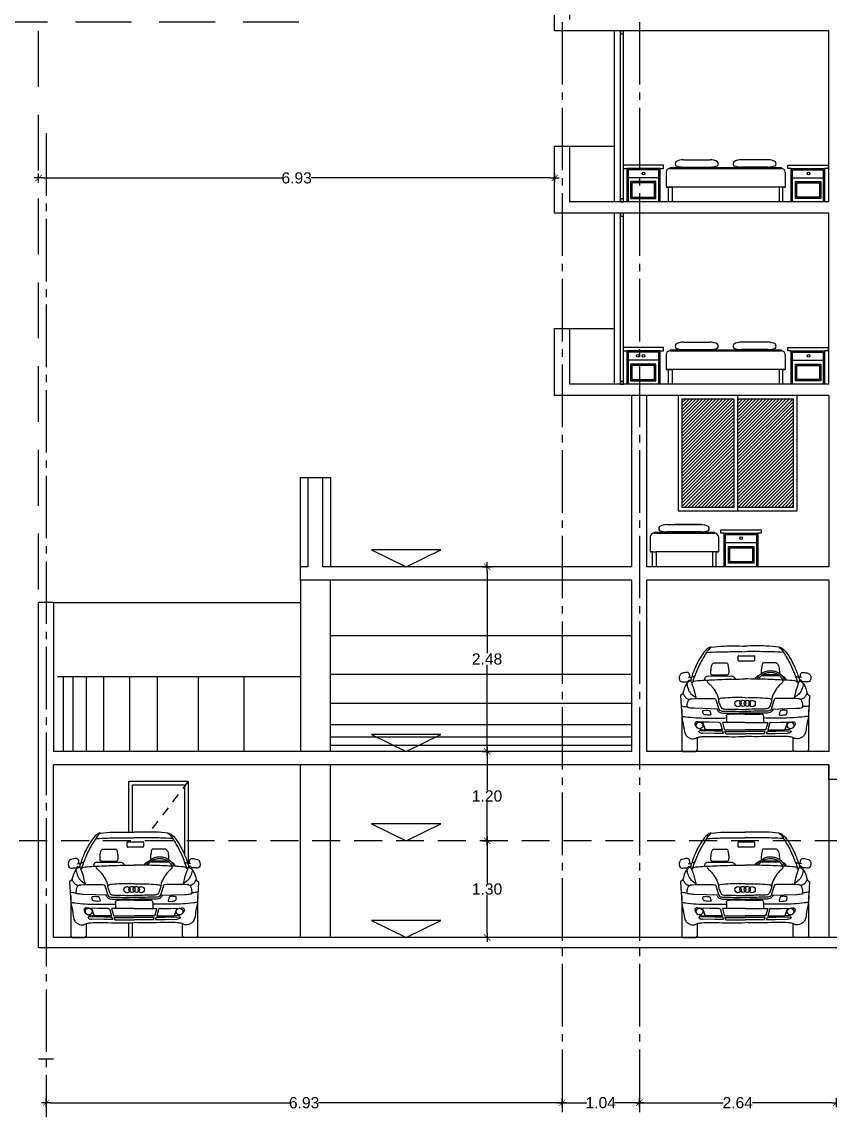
# Model space of a CAD drawing. Header units: millimetres. Extents: x 1217 to 2428, y 234 to 644.
# Drawn here: x 2223.88 to 2234.74, y 372.55 to 387.17 of the extents above; entities that cross this region are included whole.
import ezdxf

# ---------------------------------------------------------------- set-up
doc = ezdxf.new("R2010")
doc.units = ezdxf.units.MM
for name, pattern in [('ACAD_ISO04W100', [30, 24, -3, 0, -3]), ('HIDDEN', [0.375, 0.25, -0.125]), ('HIDDEN2', [0.1875, 0.125, -0.0625])]:
    doc.linetypes.add(name, pattern=pattern)
doc.layers.get('0').update_dxf_attribs({"lineweight": 5})
for name, color, linetype in [('0.1', 251, 'Continuous'), ('0.2', 2, 'Continuous'), ('0.3', 6, 'Continuous'), ('EJES', 8, 'Continuous'), ('MURO', 5, 'Continuous')]:
    doc.layers.add(name, color=color, linetype=linetype)
doc.styles.add('INTERARQ', font='arial.ttf')
doc.dimstyles.new('ESCALA_1-50', dxfattribs={"dimtxt": 0.15, "dimasz": 0.06, "dimexe": 0.18, "dimexo": 0.0625, "dimgap": 0, "dimtad": 0, "dimtih": 1, "dimtoh": 1, "dimzin": 0, "dimdsep": 46, "dimtxsty": 'INTERARQ', "dimblk": 'DIMTICK', "dimcen": 0, "dimse1": 1, "dimse2": 1, "dimclrd": 256, "dimclre": 1, "dimclrt": 2, "dimadec": 0, "dimazin": 0, "dimtfac": 4.5, "dimtofl": 0, "dimtmove": 2, "dimatfit": 3, "dimldrblk": 'DIMTICK', "dimfxl": 1, "dimtolj": 1, "dimtzin": 0, "dimarcsym": 0})

# ---------------------------------------------------------------- blocks, each defined once
blk = doc.blocks.new('A$C0762399E')
for p, q in [((0.467, 1.187), (0.621, 1.187)), ((0.79, 1.221), (0.79, 1.277)), ((0.798, 1.285), (1.003, 1.285)), ((1.003, 1.213), (0.798, 1.213)), ((1.011, 1.277), (1.011, 1.221)), ((1.302, 1.187), (1.148, 1.187)), ((0.45, 1.027), (0.648, 1.027)), ((1.319, 1.027), (1.121, 1.027)), ((0.393, 1.01), (0.698, 1.013)), ((1.356, 1.01), (1.099, 1.013)), ((0.044, 0.77), (0.018, 0.748)), ((0.018, 0.748), (0.033, 0.471)), ((1.724, 0.77), (1.751, 0.748)), ((1.751, 0.748), (1.735, 0.471)), ((0.495, 0.681), (0.532, 0.567)), ((1.273, 0.681), (1.237, 0.567)), ((0.033, 0.558), (0.033, 0.019)), ((0.532, 0.567), (0.199, 0.578)), ((0.635, 0.471), (0.635, 0.387)), ((0.884, 0.5), (0.672, 0.5)), ((0.884, 0.5), (1.096, 0.5)), ((1.134, 0.471), (1.134, 0.387)), ((1.237, 0.567), (1.57, 0.578)), ((1.735, 0.558), (1.735, 0.019)), ((0.402, 0.391), (0.277, 0.393)), ((0.313, 0.39), (0.348, 0.289)), ((0.532, 0.389), (0.402, 0.391)), ((0.556, 0.372), (0.578, 0.289)), ((0.884, 0.387), (0.58, 0.387)), ((0.58, 0.387), (0.605, 0.299)), ((0.884, 0.387), (1.189, 0.387)), ((1.189, 0.387), (1.164, 0.299)), ((1.212, 0.372), (1.191, 0.289)), ((1.237, 0.389), (1.367, 0.391)), ((1.367, 0.391), (1.491, 0.393)), ((1.456, 0.39), (1.421, 0.289)), ((0.24, 0.186), (0.24, 0.021)), ((0.473, 0.272), (0.284, 0.276)), ((0.479, 0.24), (0.311, 0.244)), ((0.578, 0.289), (0.348, 0.289)), ((0.585, 0.272), (0.473, 0.272)), ((0.596, 0.24), (0.479, 0.24)), ((0.596, 0.24), (0.585, 0.272)), ((0.615, 0.268), (0.884, 0.268)), ((0.626, 0.237), (0.615, 0.268)), ((0.624, 0.289), (0.884, 0.289)), ((0.626, 0.237), (0.884, 0.237)), ((1.145, 0.289), (0.884, 0.289)), ((1.153, 0.268), (0.884, 0.268)), ((1.142, 0.237), (0.884, 0.237)), ((1.142, 0.237), (1.153, 0.268)), ((1.173, 0.24), (1.184, 0.272)), ((1.173, 0.24), (1.29, 0.24)), ((1.184, 0.272), (1.296, 0.272)), ((1.191, 0.289), (1.421, 0.289)), ((1.29, 0.24), (1.457, 0.244)), ((1.296, 0.272), (1.485, 0.276)), ((1.528, 0.186), (1.528, 0.021)), ((0.033, 0.019), (0.046, 0)), ((0.046, 0), (0.223, 0)), ((0.24, 0.021), (0.223, 0)), ((1.528, 0.021), (1.546, 0)), ((1.723, 0), (1.546, 0)), ((1.735, 0.019), (1.723, 0))]:
    blk.add_line(p, q)
for centre, major_axis, start_param, end_param in [((0.798, 1.277), (0, 0.00801), 0, 1.570796), ((0.798, 1.221), (0, 0.00801), 1.570796, 3.141593), ((1.003, 1.277), (0, 0.00801), -1.570796, 0), ((1.003, 1.221), (0, 0.00801), 3.141593, 4.712389), ((0.789, 0.642), (0, 0.0423), 4.712389, 10.995574), ((0.855, 0.645), (0, 0.0413), 4.712389, 10.995574), ((0.914, 0.645), (0, 0.0413), 4.712389, 10.995574), ((0.98, 0.642), (0, 0.0423), 4.712389, 10.995574), ((0.274, 0.348), (0, 0.0461), -1.570796, 4.712389), ((1.495, 0.348), (0, 0.0461), -1.570796, 4.712389)]:
    blk.add_ellipse(centre, major_axis=major_axis, ratio=0.985583, start_param=start_param, end_param=end_param)
for points, knots in [([(0.431, 1.401), (0.411, 1.401), (0.362, 1.371), (0.291, 1.278), (0.218, 1.145), (0.178, 1.034), (0.161, 0.984)], [0, 0, 0, 0, 0.0601891, 0.1576359, 0.3505039, 0.5068541, 0.5068541, 0.5068541, 0.5068541]), ([(0.431, 1.401), (0.404, 1.385), (0.35, 1.302), (0.253, 1.145), (0.202, 0.996), (0.17, 0.91)], [0, 0, 0, 0, 0.0954655, 0.2803949, 0.5547771, 0.5547771, 0.5547771, 0.5547771]), ([(0.368, 1.329), (0.421, 1.333), (0.545, 1.336), (0.717, 1.341), (0.836, 1.339), (0.884, 1.339)], [0, 0, 0, 0, 0.1602553, 0.3709574, 0.5166785, 0.5166785, 0.5166785, 0.5166785]), ([(0.431, 1.401), (0.488, 1.408), (0.639, 1.419), (0.79, 1.415), (0.884, 1.415)], [0, 0, 0, 0, 0.1718014, 0.4537492, 0.4537492, 0.4537492, 0.4537492]), ([(1.338, 1.401), (1.281, 1.408), (1.13, 1.419), (0.978, 1.415), (0.884, 1.415)], [0, 0, 0, 0, 0.1718014, 0.4537492, 0.4537492, 0.4537492, 0.4537492]), ([(1.401, 1.329), (1.348, 1.333), (1.224, 1.336), (1.052, 1.341), (0.933, 1.339), (0.884, 1.339)], [0, 0, 0, 0, 0.1602553, 0.3709574, 0.5166785, 0.5166785, 0.5166785, 0.5166785]), ([(1.338, 1.401), (1.358, 1.401), (1.407, 1.371), (1.478, 1.278), (1.55, 1.145), (1.591, 1.034), (1.608, 0.984)], [0, 0, 0, 0, 0.0601891, 0.1576359, 0.3505039, 0.5068541, 0.5068541, 0.5068541, 0.5068541]), ([(1.338, 1.401), (1.365, 1.385), (1.418, 1.302), (1.516, 1.145), (1.566, 0.996), (1.599, 0.91)], [0, 0, 0, 0, 0.0954655, 0.2803949, 0.5547771, 0.5547771, 0.5547771, 0.5547771]), ([(0.434, 1.154), (0.436, 1.158), (0.441, 1.169), (0.452, 1.18), (0.462, 1.187), (0.467, 1.187)], [0, 0, 0, 0, 0.01512727, 0.03338977, 0.04812819, 0.04812819, 0.04812819, 0.04812819]), ([(0.621, 1.187), (0.627, 1.187), (0.637, 1.189), (0.653, 1.179), (0.654, 1.152), (0.665, 1.114), (0.667, 1.072), (0.664, 1.039), (0.653, 1.027), (0.648, 1.027)], [0, 0, 0, 0, 0.017833, 0.0294408, 0.0497292, 0.0905574, 0.1493816, 0.1731214, 0.1884376, 0.1884376, 0.1884376, 0.1884376]), ([(1.148, 1.187), (1.142, 1.187), (1.132, 1.189), (1.116, 1.179), (1.115, 1.152), (1.104, 1.114), (1.102, 1.075), (1.103, 1.05), (1.105, 1.045)], [0, 0, 0, 0, 0.45179, 0.745869, 1.259863, 2.294225, 3.784505, 4.146199, 4.146199, 4.146199, 4.146199]), ([(1.335, 1.154), (1.332, 1.158), (1.328, 1.169), (1.317, 1.18), (1.307, 1.187), (1.302, 1.187)], [0, 0, 0, 0, 0.01512727, 0.03338977, 0.04812819, 0.04812819, 0.04812819, 0.04812819]), ([(0.143, 0.995), (0.143, 1.002), (0.141, 1.017), (0.14, 1.041), (0.114, 1.067), (0.074, 1.054), (0.032, 1.054), (0.002, 1.02), (-0.003, 0.981), (0.006, 0.942), (0.047, 0.927), (0.078, 0.939), (0.116, 0.931), (0.122, 0.955), (0.142, 0.958), (0.15, 0.949), (0.156, 0.948)], [0, 0, 0, 0, 0.0196918, 0.0469339, 0.0687702, 0.1165404, 0.1581289, 0.1948659, 0.237537, 0.2735027, 0.3011615, 0.3532, 0.3786345, 0.3957657, 0.4128505, 0.428549, 0.428549, 0.428549, 0.428549]), ([(0.434, 1.154), (0.43, 1.142), (0.423, 1.115), (0.424, 1.078), (0.419, 1.048), (0.427, 1.032), (0.438, 1.026), (0.446, 1.027), (0.45, 1.027)], [0, 0, 0, 0, 0.036683, 0.0803571, 0.1106049, 0.1229673, 0.1321338, 0.145492, 0.145492, 0.145492, 0.145492]), ([(1.046, 0.976), (1.054, 0.989), (1.072, 1.019), (1.116, 1.057), (1.175, 1.082), (1.238, 1.086), (1.306, 1.075), (1.362, 1.038), (1.4, 0.995), (1.415, 0.967), (1.42, 0.957)], [0, 0, 0, 0, 1.111135, 2.660995, 4.257463, 5.907866, 7.430432, 9.359443, 10.85602, 11.72811, 11.72811, 11.72811, 11.72811]), ([(1.068, 0.97), (1.073, 0.979), (1.086, 1.002), (1.117, 1.031), (1.165, 1.054), (1.221, 1.065), (1.274, 1.059), (1.315, 1.041), (1.35, 1.02), (1.373, 0.988), (1.388, 0.967), (1.394, 0.958)], [0.643017, 0.643017, 0.643017, 0.643017, 1.402629, 2.583728, 3.813932, 5.389278, 6.848739, 7.774605, 8.80308, 9.884391, 10.707911, 10.707911, 10.707911, 10.707911]), ([(1.335, 1.029), (1.334, 1.028), (1.329, 1.026), (1.323, 1.027), (1.319, 1.027)], [3.2602864, 3.2602864, 3.2602864, 3.2602864, 3.347542, 3.6859629, 3.6859629, 3.6859629, 3.6859629]), ([(1.335, 1.154), (1.338, 1.142), (1.346, 1.115), (1.344, 1.079), (1.349, 1.055), (1.347, 1.046)], [0, 0, 0, 0, 0.929344, 2.035806, 2.7062, 2.7062, 2.7062, 2.7062]), ([(1.626, 0.995), (1.626, 1.002), (1.628, 1.017), (1.629, 1.041), (1.654, 1.067), (1.694, 1.054), (1.737, 1.054), (1.767, 1.02), (1.772, 0.981), (1.762, 0.942), (1.722, 0.927), (1.691, 0.939), (1.653, 0.931), (1.647, 0.955), (1.626, 0.958), (1.618, 0.949), (1.613, 0.948)], [0, 0, 0, 0, 0.0196918, 0.0469339, 0.0687702, 0.1165404, 0.1581289, 0.1948659, 0.237537, 0.2735027, 0.3011615, 0.3532, 0.3786345, 0.3957657, 0.4128505, 0.428549, 0.428549, 0.428549, 0.428549]), ([(0.155, 0.948), (0.135, 0.939), (0.072, 0.897), (0.063, 0.817), (0.044, 0.77)], [0, 0, 0, 0, 0.0647936, 0.2151508, 0.2151508, 0.2151508, 0.2151508]), ([(0.102, 0.91), (0.105, 0.887), (0.117, 0.839), (0.154, 0.766), (0.203, 0.739), (0.226, 0.723)], [0, 0, 0, 0, 0.0694197, 0.1474029, 0.2316362, 0.2316362, 0.2316362, 0.2316362]), ([(0.123, 0.989), (0.128, 0.995), (0.144, 0.996), (0.157, 0.993), (0.163, 0.988)], [0, 0, 0, 0, 0.02044679, 0.04135512, 0.04135512, 0.04135512, 0.04135512]), ([(0.206, 1.008), (0.19, 1.008), (0.157, 0.995), (0.151, 0.946), (0.165, 0.922), (0.17, 0.91)], [0, 0, 0, 0, 0.047564, 0.0877206, 0.1283319, 0.1283319, 0.1283319, 0.1283319]), ([(0.17, 0.91), (0.184, 0.873), (0.205, 0.811), (0.217, 0.747), (0.226, 0.723)], [0, 0, 0, 0, 0.1158529, 0.1927663, 0.1927663, 0.1927663, 0.1927663]), ([(0.196, 0.941), (0.234, 0.951), (0.363, 0.957), (0.592, 0.968), (0.782, 0.972), (0.884, 0.972)], [0, 0, 0, 0, 0.118801, 0.3830667, 0.6892102, 0.6892102, 0.6892102, 0.6892102]), ([(0.393, 1.01), (0.386, 1.01), (0.372, 1.008), (0.354, 0.999), (0.345, 0.986), (0.339, 0.972), (0.337, 0.962), (0.336, 0.956)], [0, 0, 0, 0, 0.548928, 1.06378, 1.433579, 1.776931, 2.192959, 2.192959, 2.192959, 2.192959]), ([(0.386, 0.958), (0.379, 0.96), (0.372, 0.936), (0.391, 0.915), (0.429, 0.886), (0.464, 0.838), (0.497, 0.784), (0.526, 0.73), (0.526, 0.67), (0.546, 0.624), (0.559, 0.592), (0.574, 0.575), (0.608, 0.568), (0.673, 0.569), (0.771, 0.565), (0.846, 0.564), (0.884, 0.564)], [0, 0, 0, 0, 0.0207783, 0.0434063, 0.086193, 0.1600623, 0.2180782, 0.2752155, 0.3377244, 0.3914301, 0.422808, 0.438689, 0.4577892, 0.5238556, 0.6362427, 0.7500368, 0.7500368, 0.7500368, 0.7500368]), ([(0.698, 1.013), (0.702, 1.013), (0.712, 1.012), (0.727, 1.005), (0.741, 0.99), (0.749, 0.979), (0.755, 0.971)], [0, 0, 0, 0, 0.34141, 0.765221, 1.164188, 1.85785, 1.85785, 1.85785, 1.85785]), ([(1.572, 0.941), (1.534, 0.951), (1.405, 0.957), (1.177, 0.968), (0.986, 0.972), (0.884, 0.972)], [0, 0, 0, 0, 0.118801, 0.3830667, 0.6892102, 0.6892102, 0.6892102, 0.6892102]), ([(1.383, 0.958), (1.39, 0.96), (1.397, 0.936), (1.377, 0.915), (1.34, 0.886), (1.305, 0.838), (1.272, 0.784), (1.243, 0.73), (1.243, 0.67), (1.223, 0.624), (1.21, 0.592), (1.195, 0.575), (1.161, 0.568), (1.095, 0.569), (0.998, 0.565), (0.922, 0.564), (0.884, 0.564)], [0, 0, 0, 0, 0.0207783, 0.0434063, 0.086193, 0.1600623, 0.2180782, 0.2752155, 0.3377244, 0.3914301, 0.422808, 0.438689, 0.4577892, 0.5238556, 0.6362427, 0.7500368, 0.7500368, 0.7500368, 0.7500368]), ([(1.071, 1.013), (1.066, 1.013), (1.056, 1.012), (1.042, 1.005), (1.028, 0.99), (1.019, 0.979), (1.014, 0.971)], [0, 0, 0, 0, 0.34141, 0.765221, 1.164188, 1.85785, 1.85785, 1.85785, 1.85785]), ([(1.386, 1.009), (1.39, 1.009), (1.4, 1.006), (1.414, 0.999), (1.424, 0.986), (1.43, 0.972), (1.432, 0.962), (1.433, 0.956)], [0.275756, 0.275756, 0.275756, 0.275756, 0.548928, 1.06378, 1.433579, 1.776931, 2.192959, 2.192959, 2.192959, 2.192959]), ([(1.599, 0.91), (1.584, 0.873), (1.564, 0.811), (1.551, 0.747), (1.543, 0.723)], [0, 0, 0, 0, 0.1158529, 0.1927663, 0.1927663, 0.1927663, 0.1927663]), ([(1.667, 0.91), (1.663, 0.887), (1.652, 0.839), (1.615, 0.766), (1.566, 0.739), (1.543, 0.723)], [0, 0, 0, 0, 0.0694197, 0.1474029, 0.2316362, 0.2316362, 0.2316362, 0.2316362]), ([(1.563, 1.008), (1.578, 1.008), (1.612, 0.995), (1.618, 0.946), (1.604, 0.922), (1.599, 0.91)], [0, 0, 0, 0, 0.047564, 0.0877206, 0.1283319, 0.1283319, 0.1283319, 0.1283319]), ([(1.645, 0.989), (1.641, 0.995), (1.625, 0.996), (1.611, 0.993), (1.606, 0.988)], [0, 0, 0, 0, 0.02044679, 0.04135512, 0.04135512, 0.04135512, 0.04135512]), ([(1.614, 0.948), (1.633, 0.939), (1.697, 0.897), (1.706, 0.817), (1.724, 0.77)], [0, 0, 0, 0, 0.0647936, 0.2151508, 0.2151508, 0.2151508, 0.2151508]), ([(0.05, 0.784), (0.055, 0.772), (0.066, 0.747), (0.092, 0.712), (0.121, 0.701), (0.136, 0.698)], [0, 0, 0, 0, 0.0378212, 0.0816698, 0.12574, 0.12574, 0.12574, 0.12574]), ([(1.719, 0.784), (1.713, 0.772), (1.702, 0.747), (1.676, 0.712), (1.647, 0.701), (1.633, 0.698)], [0, 0, 0, 0, 0.0378212, 0.0816698, 0.12574, 0.12574, 0.12574, 0.12574]), ([(0.026, 0.61), (0.036, 0.607), (0.064, 0.603), (0.091, 0.6), (0.108, 0.601)], [0, 0, 0, 0, 0.03352122, 0.08275528, 0.08275528, 0.08275528, 0.08275528]), ([(0.115, 0.588), (0.11, 0.589), (0.103, 0.623), (0.112, 0.655), (0.131, 0.704), (0.257, 0.715), (0.365, 0.711), (0.47, 0.712), (0.493, 0.702), (0.493, 0.688), (0.495, 0.681)], [0, 0, 0, 0, 0.014448, 0.0781418, 0.1164324, 0.1541273, 0.4266135, 0.4576375, 0.4720932, 0.4942785, 0.4942785, 0.4942785, 0.4942785]), ([(0.199, 0.578), (0.176, 0.579), (0.148, 0.58), (0.12, 0.588), (0.115, 0.588)], [0, 0, 0, 0, 0.06777526, 0.08486003, 0.08486003, 0.08486003, 0.08486003]), ([(0.884, 0.721), (0.828, 0.721), (0.73, 0.726), (0.617, 0.713), (0.554, 0.713), (0.526, 0.697), (0.526, 0.685)], [0, 0, 0, 0, 0.1685572, 0.2965898, 0.3335188, 0.3679152, 0.3679152, 0.3679152, 0.3679152]), ([(0.884, 0.721), (0.941, 0.721), (1.039, 0.726), (1.152, 0.713), (1.215, 0.713), (1.243, 0.697), (1.242, 0.685)], [0, 0, 0, 0, 0.1685572, 0.2965898, 0.3335188, 0.3679152, 0.3679152, 0.3679152, 0.3679152]), ([(1.654, 0.588), (1.659, 0.589), (1.666, 0.623), (1.657, 0.655), (1.637, 0.704), (1.511, 0.715), (1.404, 0.711), (1.299, 0.712), (1.276, 0.702), (1.276, 0.688), (1.273, 0.681)], [0, 0, 0, 0, 0.014448, 0.0781418, 0.1164324, 0.1541273, 0.4266135, 0.4576375, 0.4720932, 0.4942785, 0.4942785, 0.4942785, 0.4942785]), ([(1.57, 0.578), (1.592, 0.579), (1.621, 0.58), (1.648, 0.588), (1.654, 0.588)], [0, 0, 0, 0, 0.06777526, 0.08486003, 0.08486003, 0.08486003, 0.08486003]), ([(1.743, 0.61), (1.732, 0.607), (1.705, 0.603), (1.677, 0.6), (1.661, 0.601)], [0, 0, 0, 0, 0.03352122, 0.08275528, 0.08275528, 0.08275528, 0.08275528]), ([(0.033, 0.471), (0.035, 0.45), (0.049, 0.399), (0.064, 0.316), (0.069, 0.232), (0.111, 0.194), (0.15, 0.172), (0.19, 0.163), (0.229, 0.181), (0.261, 0.195), (0.366, 0.202), (0.574, 0.198), (0.767, 0.196), (0.884, 0.199)], [0, 0, 0, 0, 0.063049, 0.154497, 0.253624, 0.296431, 0.314931, 0.3893, 0.405203, 0.443052, 0.492142, 0.718098, 1.069536, 1.069536, 1.069536, 1.069536]), ([(0.033, 0.471), (0.051, 0.47), (0.116, 0.461), (0.269, 0.446), (0.453, 0.445), (0.589, 0.446), (0.639, 0.449)], [0, 0, 0, 0, 0.0536615, 0.1975957, 0.4588745, 0.6063632, 0.6063632, 0.6063632, 0.6063632]), ([(0.318, 0.533), (0.316, 0.536), (0.32, 0.549), (0.352, 0.553), (0.38, 0.554), (0.409, 0.547), (0.419, 0.528), (0.422, 0.511), (0.43, 0.491), (0.391, 0.478), (0.365, 0.491), (0.32, 0.495), (0.32, 0.52), (0.317, 0.533)], [0, 0, 0, 0, 0.0129354, 0.0293715, 0.0897771, 0.1017748, 0.111895, 0.1505002, 0.1562851, 0.1695305, 0.2427746, 0.2557219, 0.2948095, 0.2948095, 0.2948095, 0.2948095]), ([(0.505, 0.566), (0.512, 0.552), (0.53, 0.531), (0.567, 0.513), (0.686, 0.517), (0.792, 0.512), (0.884, 0.512)], [0, 0, 0, 0, 0.0467422, 0.0762625, 0.1198892, 0.3979985, 0.3979985, 0.3979985, 0.3979985]), ([(0.532, 0.567), (0.535, 0.558), (0.557, 0.541), (0.626, 0.542), (0.736, 0.538), (0.832, 0.536), (0.884, 0.536)], [0, 0, 0, 0, 0.0286932, 0.0725899, 0.2046333, 0.3605748, 0.3605748, 0.3605748, 0.3605748]), ([(0.635, 0.471), (0.635, 0.475), (0.635, 0.487), (0.651, 0.5), (0.665, 0.5), (0.672, 0.5)], [0, 0, 0, 0, 0.01314212, 0.03156243, 0.05389012, 0.05389012, 0.05389012, 0.05389012]), ([(1.237, 0.567), (1.234, 0.558), (1.212, 0.541), (1.142, 0.542), (1.033, 0.538), (0.936, 0.536), (0.884, 0.536)], [0, 0, 0, 0, 0.0286932, 0.0725899, 0.2046333, 0.3605748, 0.3605748, 0.3605748, 0.3605748]), ([(1.264, 0.566), (1.256, 0.552), (1.239, 0.531), (1.202, 0.513), (1.083, 0.517), (0.977, 0.512), (0.884, 0.512)], [0, 0, 0, 0, 0.0467422, 0.0762625, 0.1198892, 0.3979985, 0.3979985, 0.3979985, 0.3979985]), ([(1.735, 0.471), (1.734, 0.45), (1.72, 0.399), (1.705, 0.316), (1.699, 0.232), (1.658, 0.194), (1.619, 0.172), (1.578, 0.163), (1.539, 0.181), (1.507, 0.195), (1.402, 0.202), (1.194, 0.198), (1.001, 0.196), (0.884, 0.199)], [0, 0, 0, 0, 0.063049, 0.154497, 0.253624, 0.296431, 0.314931, 0.3893, 0.405203, 0.443052, 0.492142, 0.718098, 1.069536, 1.069536, 1.069536, 1.069536]), ([(1.134, 0.471), (1.134, 0.475), (1.133, 0.487), (1.118, 0.5), (1.104, 0.5), (1.096, 0.5)], [0, 0, 0, 0, 0.01314212, 0.03156243, 0.05389012, 0.05389012, 0.05389012, 0.05389012]), ([(1.735, 0.471), (1.718, 0.47), (1.652, 0.461), (1.5, 0.446), (1.316, 0.445), (1.179, 0.446), (1.13, 0.449)], [0, 0, 0, 0, 0.0536615, 0.1975957, 0.4588745, 0.6063632, 0.6063632, 0.6063632, 0.6063632]), ([(1.45, 0.533), (1.452, 0.536), (1.448, 0.549), (1.416, 0.553), (1.389, 0.554), (1.36, 0.547), (1.35, 0.528), (1.347, 0.511), (1.339, 0.491), (1.378, 0.478), (1.403, 0.491), (1.448, 0.495), (1.449, 0.52), (1.452, 0.533)], [0, 0, 0, 0, 0.0129354, 0.0293715, 0.0897771, 0.1017748, 0.111895, 0.1505002, 0.1562851, 0.1695305, 0.2427746, 0.2557219, 0.2948095, 0.2948095, 0.2948095, 0.2948095]), ([(0.274, 0.394), (0.266, 0.394), (0.252, 0.393), (0.234, 0.401), (0.22, 0.391), (0.207, 0.378), (0.213, 0.354), (0.224, 0.335), (0.234, 0.324), (0.239, 0.319)], [0, 0, 0, 0, 0.0233017, 0.0411942, 0.0538862, 0.0707293, 0.0936668, 0.1182238, 0.137989, 0.137989, 0.137989, 0.137989]), ([(0.274, 0.301), (0.278, 0.298), (0.302, 0.287), (0.329, 0.289), (0.348, 0.289)], [0, 0, 0, 0, 0.01814875, 0.07653035, 0.07653035, 0.07653035, 0.07653035]), ([(0.532, 0.389), (0.538, 0.389), (0.551, 0.388), (0.555, 0.377), (0.556, 0.372)], [0, 0, 0, 0, 0.01790018, 0.03266252, 0.03266252, 0.03266252, 0.03266252]), ([(0.605, 0.299), (0.606, 0.295), (0.611, 0.288), (0.619, 0.289), (0.624, 0.289)], [0, 0, 0, 0, 0.00967169, 0.02282663, 0.02282663, 0.02282663, 0.02282663]), ([(1.164, 0.299), (1.163, 0.295), (1.158, 0.288), (1.149, 0.289), (1.145, 0.289)], [0, 0, 0, 0, 0.00967169, 0.02282663, 0.02282663, 0.02282663, 0.02282663]), ([(1.237, 0.389), (1.231, 0.389), (1.218, 0.388), (1.214, 0.377), (1.212, 0.372)], [0, 0, 0, 0, 0.01790018, 0.03266252, 0.03266252, 0.03266252, 0.03266252]), ([(1.495, 0.301), (1.49, 0.298), (1.466, 0.287), (1.44, 0.289), (1.421, 0.289)], [0, 0, 0, 0, 0.01814875, 0.07653035, 0.07653035, 0.07653035, 0.07653035]), ([(1.495, 0.394), (1.503, 0.394), (1.516, 0.393), (1.535, 0.401), (1.549, 0.391), (1.562, 0.378), (1.556, 0.354), (1.545, 0.335), (1.535, 0.324), (1.53, 0.319)], [0, 0, 0, 0, 0.0233017, 0.0411942, 0.0538862, 0.0707293, 0.0936668, 0.1182238, 0.137989, 0.137989, 0.137989, 0.137989]), ([(0.284, 0.276), (0.279, 0.276), (0.271, 0.279), (0.264, 0.268), (0.267, 0.261), (0.273, 0.254), (0.289, 0.249), (0.302, 0.244), (0.311, 0.244)], [0, 0, 0, 0, 0.01349606, 0.02266249, 0.0285403, 0.03514669, 0.04950226, 0.07679962, 0.07679962, 0.07679962, 0.07679962]), ([(1.485, 0.276), (1.489, 0.276), (1.498, 0.279), (1.504, 0.268), (1.501, 0.261), (1.496, 0.254), (1.48, 0.249), (1.467, 0.244), (1.457, 0.244)], [0, 0, 0, 0, 0.01349606, 0.02266249, 0.0285403, 0.03514669, 0.04950226, 0.07679962, 0.07679962, 0.07679962, 0.07679962])]:
    blk.add_open_spline(points, degree=3, knots=knots)
for points in [[(1.117, 1.028), (1.119, 1.028), (1.12, 1.027), (1.121, 1.027)], [(0.196, 0.941), (0.184, 0.935), (0.175, 0.922), (0.17, 0.91)], [(1.572, 0.941), (1.585, 0.935), (1.594, 0.922), (1.599, 0.91)]]:
    blk.add_open_spline(points, degree=3)
blk = doc.blocks.new('DIMTICK')
at = {"color": 1}
for p, q in [((-1, 0), (1, 0)), ((0, 1), (0, -1))]:
    blk.add_line(p, q, dxfattribs=at)
at = {"color": 3, "const_width": 0.141}
blk.add_lwpolyline([(0.71, 0.71), (-0.71, -0.71)], dxfattribs=at)
blk = doc.blocks.new('*D1710')
at = {"layer": '0.1', "lineweight": -2, "ltscale": 3, "transparency": 16777216}
for p, q in [((2223.413, 387.111), (2223.413, 381.748)), ((2223.413, 376.231), (2223.413, 381.594))]:
    blk.add_line(p, q, dxfattribs=at)
at = {"layer": 'DEFPOINTS', "color": 0, "ltscale": 3, "transparency": 16777216}
for p in [(2224.257, 387.171, 0), (2223.413, 376.171), (2224.264, 376.171, 0)]:
    blk.add_point(p, dxfattribs=at)
at = {"layer": '0.1', "lineweight": -2, "ltscale": 3, "transparency": 16777216, "xscale": 0.06, "yscale": 0.06, "zscale": 0.06}
for p, rotation in [((2223.413, 387.171), 90), ((2223.413, 376.171), 270)]:
    blk.add_blockref('DIMTICK', p, dxfattribs=dict(at, rotation=rotation))
at = {"layer": '0.1', "color": 2, "ltscale": 3, "transparency": 16777216, "insert": (2223.413, 381.671), "char_height": 0.15, "attachment_point": 5, "style": 'INTERARQ'}
blk.add_mtext('\\A1;11.00', dxfattribs=at)
blk = doc.blocks.new('*D1714')
at = {"layer": '0.1', "lineweight": -2, "ltscale": 3, "transparency": 16777216}
for p, q in [((2224.164, 372.253), (2242.953, 372.253)), ((2262.248, 372.253), (2243.459, 372.253))]:
    blk.add_line(p, q, dxfattribs=at)
at = {"layer": 'DEFPOINTS', "color": 0, "ltscale": 3, "transparency": 16777216}
for p in [(2224.104, 374.731, 0), (2262.308, 373.051, 0), (2224.104, 372.253)]:
    blk.add_point(p, dxfattribs=at)
at = {"layer": '0.1', "lineweight": -2, "ltscale": 3, "transparency": 16777216, "xscale": 0.06, "yscale": 0.06, "zscale": 0.06, "rotation": 180}
blk.add_blockref('DIMTICK', (2224.104, 372.253), dxfattribs=at)
at = {"layer": '0.1', "lineweight": -2, "ltscale": 3, "transparency": 16777216, "xscale": 0.06, "yscale": 0.06, "zscale": 0.06}
blk.add_blockref('DIMTICK', (2262.308, 372.253), dxfattribs=at)
at = {"layer": '0.1', "color": 2, "ltscale": 3, "transparency": 16777216, "insert": (2243.206, 372.253), "char_height": 0.15, "attachment_point": 5, "style": 'INTERARQ'}
blk.add_mtext('\\A1;38.20', dxfattribs=at)
blk = doc.blocks.new('*D1594')
at = {"layer": '0.1', "lineweight": -2, "ltscale": 3, "transparency": 16777216}
for p, q in [((2224.264, 372.651), (2227.475, 372.651)), ((2231.076, 372.651), (2227.865, 372.651))]:
    blk.add_line(p, q, dxfattribs=at)
at = {"layer": 'DEFPOINTS', "color": 0, "ltscale": 3, "transparency": 16777216}
for p in [(2224.204, 372.651, 0), (2231.136, 372.651, 0), (2231.136, 372.651)]:
    blk.add_point(p, dxfattribs=at)
at = {"layer": '0.1', "lineweight": -2, "ltscale": 3, "transparency": 16777216, "xscale": 0.06, "yscale": 0.06, "zscale": 0.06, "rotation": 180}
blk.add_blockref('DIMTICK', (2224.204, 372.651), dxfattribs=at)
at = {"layer": '0.1', "lineweight": -2, "ltscale": 3, "transparency": 16777216, "xscale": 0.06, "yscale": 0.06, "zscale": 0.06}
blk.add_blockref('DIMTICK', (2231.136, 372.651), dxfattribs=at)
at = {"layer": '0.1', "color": 2, "ltscale": 3, "transparency": 16777216, "insert": (2227.67, 372.651), "char_height": 0.15, "attachment_point": 5, "style": 'INTERARQ'}
blk.add_mtext('\\A1;6.93', dxfattribs=at)
blk = doc.blocks.new('*D1595')
at = {"layer": '0.1', "lineweight": -2, "ltscale": 3, "transparency": 16777216}
for p, q in [((2231.196, 372.651), (2231.468, 372.651)), ((2232.114, 372.651), (2231.842, 372.651))]:
    blk.add_line(p, q, dxfattribs=at)
at = {"layer": 'DEFPOINTS', "color": 0, "ltscale": 3, "transparency": 16777216}
for p in [(2232.174, 373.79, 0), (2231.136, 372.651, 0), (2232.174, 372.651)]:
    blk.add_point(p, dxfattribs=at)
at = {"layer": '0.1', "lineweight": -2, "ltscale": 3, "transparency": 16777216, "xscale": 0.06, "yscale": 0.06, "zscale": 0.06, "rotation": 180}
blk.add_blockref('DIMTICK', (2231.136, 372.651), dxfattribs=at)
at = {"layer": '0.1', "lineweight": -2, "ltscale": 3, "transparency": 16777216, "xscale": 0.06, "yscale": 0.06, "zscale": 0.06}
blk.add_blockref('DIMTICK', (2232.174, 372.651), dxfattribs=at)
at = {"layer": '0.1', "color": 2, "ltscale": 3, "transparency": 16777216, "insert": (2231.655, 372.651), "char_height": 0.15, "attachment_point": 5, "style": 'INTERARQ'}
blk.add_mtext('\\A1;1.04', dxfattribs=at)
blk = doc.blocks.new('*D1596')
at = {"layer": '0.1', "lineweight": -2, "ltscale": 3, "transparency": 16777216}
for p, q in [((2232.234, 372.651), (2233.3, 372.651)), ((2234.759, 372.651), (2233.692, 372.651))]:
    blk.add_line(p, q, dxfattribs=at)
at = {"layer": 'DEFPOINTS', "color": 0, "ltscale": 3, "transparency": 16777216}
for p in [(2234.819, 374.293, 0), (2232.174, 373.79, 0), (2234.819, 372.651)]:
    blk.add_point(p, dxfattribs=at)
at = {"layer": '0.1', "lineweight": -2, "ltscale": 3, "transparency": 16777216, "xscale": 0.06, "yscale": 0.06, "zscale": 0.06, "rotation": 180}
blk.add_blockref('DIMTICK', (2232.174, 372.651), dxfattribs=at)
at = {"layer": '0.1', "lineweight": -2, "ltscale": 3, "transparency": 16777216, "xscale": 0.06, "yscale": 0.06, "zscale": 0.06}
blk.add_blockref('DIMTICK', (2234.819, 372.651), dxfattribs=at)
at = {"layer": '0.1', "color": 2, "ltscale": 3, "transparency": 16777216, "insert": (2233.496, 372.651), "char_height": 0.15, "attachment_point": 5, "style": 'INTERARQ'}
blk.add_mtext('\\A1;2.64', dxfattribs=at)
blk = doc.blocks.new('*D1719')
at = {"layer": '0.1', "lineweight": -2, "ltscale": 3, "transparency": 16777216}
for p, q in [((2224.164, 385.073), (2227.375, 385.073)), ((2230.976, 385.073), (2227.765, 385.073))]:
    blk.add_line(p, q, dxfattribs=at)
at = {"layer": 'DEFPOINTS', "color": 0, "ltscale": 3, "transparency": 16777216}
for p in [(2224.104, 385.073), (2224.104, 384.83, 0), (2231.036, 384.601, 0)]:
    blk.add_point(p, dxfattribs=at)
at = {"layer": '0.1', "lineweight": -2, "ltscale": 3, "transparency": 16777216, "xscale": 0.06, "yscale": 0.06, "zscale": 0.06, "rotation": 180}
blk.add_blockref('DIMTICK', (2224.104, 385.073), dxfattribs=at)
at = {"layer": '0.1', "lineweight": -2, "ltscale": 3, "transparency": 16777216, "xscale": 0.06, "yscale": 0.06, "zscale": 0.06}
blk.add_blockref('DIMTICK', (2231.036, 385.073), dxfattribs=at)
at = {"layer": '0.1', "color": 2, "ltscale": 3, "transparency": 16777216, "insert": (2227.57, 385.073), "char_height": 0.15, "attachment_point": 5, "style": 'INTERARQ'}
blk.add_mtext('\\A1;6.93', dxfattribs=at)
blk = doc.blocks.new('*D1770')
at = {"layer": '0.1', "lineweight": -2, "ltscale": 3, "transparency": 16777216}
for p, q in [((2230.128, 376.111), (2230.128, 375.598)), ((2230.128, 374.931), (2230.128, 375.444))]:
    blk.add_line(p, q, dxfattribs=at)
at = {"layer": 'DEFPOINTS', "color": 0, "ltscale": 3, "transparency": 16777216}
for p in [(2230.371, 376.171, 0), (2230.128, 374.871), (2230.371, 374.871, 0)]:
    blk.add_point(p, dxfattribs=at)
at = {"layer": '0.1', "lineweight": -2, "ltscale": 3, "transparency": 16777216, "xscale": 0.06, "yscale": 0.06, "zscale": 0.06}
for p, rotation in [((2230.128, 376.171), 90), ((2230.128, 374.871), 270)]:
    blk.add_blockref('DIMTICK', p, dxfattribs=dict(at, rotation=rotation))
at = {"layer": '0.1', "color": 2, "ltscale": 3, "transparency": 16777216, "insert": (2230.128, 375.521), "char_height": 0.15, "attachment_point": 5, "style": 'INTERARQ'}
blk.add_mtext('\\A1;1.30', dxfattribs=at)
blk = doc.blocks.new('*D1771')
at = {"layer": '0.1', "lineweight": -2, "ltscale": 3, "transparency": 16777216}
for p, q in [((2230.128, 377.311), (2230.128, 376.848)), ((2230.128, 376.231), (2230.128, 376.694))]:
    blk.add_line(p, q, dxfattribs=at)
at = {"layer": 'DEFPOINTS', "color": 0, "ltscale": 3, "transparency": 16777216}
for p in [(2229.04, 377.371), (2230.128, 377.371), (2230.371, 376.171, 0)]:
    blk.add_point(p, dxfattribs=at)
at = {"layer": '0.1', "lineweight": -2, "ltscale": 3, "transparency": 16777216, "xscale": 0.06, "yscale": 0.06, "zscale": 0.06}
for p, rotation in [((2230.128, 377.371), 90), ((2230.128, 376.171), 270)]:
    blk.add_blockref('DIMTICK', p, dxfattribs=dict(at, rotation=rotation))
at = {"layer": '0.1', "color": 2, "ltscale": 3, "transparency": 16777216, "insert": (2230.128, 376.771), "char_height": 0.15, "attachment_point": 5, "style": 'INTERARQ'}
blk.add_mtext('\\A1;1.20', dxfattribs=at)
blk = doc.blocks.new('*D1772')
at = {"layer": '0.1', "lineweight": -2, "ltscale": 3, "transparency": 16777216}
for p, q in [((2230.128, 379.791), (2230.128, 378.688)), ((2230.128, 377.431), (2230.128, 378.534))]:
    blk.add_line(p, q, dxfattribs=at)
at = {"layer": 'DEFPOINTS', "color": 0, "ltscale": 3, "transparency": 16777216}
for p in [(2229.04, 379.851, 0), (2230.128, 379.851), (2229.04, 377.371)]:
    blk.add_point(p, dxfattribs=at)
at = {"layer": '0.1', "lineweight": -2, "ltscale": 3, "transparency": 16777216, "xscale": 0.06, "yscale": 0.06, "zscale": 0.06}
for p, rotation in [((2230.128, 379.851), 90), ((2230.128, 377.371), 270)]:
    blk.add_blockref('DIMTICK', p, dxfattribs=dict(at, rotation=rotation))
at = {"layer": '0.1', "color": 2, "ltscale": 3, "transparency": 16777216, "insert": (2230.128, 378.611), "char_height": 0.15, "attachment_point": 5, "style": 'INTERARQ'}
blk.add_mtext('\\A1;2.48', dxfattribs=at)

msp = doc.modelspace()

# ---------------------------------------------------------------- hatches: boundary and pattern name
at = {"layer": '0.1', "ltscale": 3}
h = msp.add_hatch(dxfattribs=at)
h.set_pattern_fill('ANSI31', color=256, scale=0.01)
h.paths.add_polyline_path([(2232.74627, 380.65099), (2233.444, 380.65099), (2233.444, 382.10099), (2232.74627, 382.10099)])
h.paths.add_polyline_path([(2233.494, 380.65099), (2234.24627, 380.65099), (2234.24627, 382.10099), (2233.494, 382.10099)])

# ---------------------------------------------------------------- linework, layer by layer
at = {"layer": '0.1', "linetype": 'ByBlock'}
for p, q in [((2232.53371, 385.15099, 0), (2232.53371, 384.95099, 0)), ((2234.08371, 385.21099, 0), (2232.58369, 385.21099, 0)), ((2232.5837, 385.20099, 0), (2234.08372, 385.20099, 0)), ((2234.13371, 385.15099, 0), (2234.13371, 384.95099, 0)), ((2234.13371, 384.95099, 0), (2232.53371, 384.95099, 0)), ((2232.53371, 384.95099, 0), (2232.61371, 384.95099, 0)), ((2232.56371, 384.95099, 0), (2232.53371, 384.95099, 0)), ((2232.56371, 384.75099, 0), (2232.56371, 384.95099, 0)), ((2232.61371, 384.95099, 0), (2232.61371, 384.75099, 0)), ((2234.13371, 384.95099, 0), (2234.05371, 384.95099, 0)), ((2234.10371, 384.95099, 0), (2234.13371, 384.95099, 0)), ((2234.10371, 384.75099, 0), (2234.10371, 384.95099, 0)), ((2232.53371, 382.70099, 0), (2232.53371, 382.50099, 0)), ((2234.08371, 382.76099, 0), (2232.58369, 382.76099, 0)), ((2232.5837, 382.75099, 0), (2234.08372, 382.75099, 0)), ((2234.13371, 382.70099, 0), (2234.13371, 382.50099, 0)), ((2234.13371, 382.50099, 0), (2232.53371, 382.50099, 0)), ((2232.53371, 382.50099, 0), (2232.61371, 382.50099, 0)), ((2232.56371, 382.50099, 0), (2232.53371, 382.50099, 0)), ((2232.56371, 382.30099, 0), (2232.56371, 382.50099, 0)), ((2232.61371, 382.50099, 0), (2232.61371, 382.30099, 0)), ((2234.13371, 382.50099, 0), (2234.05371, 382.50099, 0)), ((2234.10371, 382.50099, 0), (2234.13371, 382.50099, 0)), ((2234.10371, 382.30099, 0), (2234.10371, 382.50099, 0)), ((2233.18522, 380.31099, 0), (2232.37081, 380.31099, 0)), ((2232.37082, 380.30099, 0), (2233.18521, 380.30099, 0)), ((2232.32082, 380.25099, 0), (2232.32082, 380.05099, 0)), ((2233.23522, 380.25099, 0), (2233.23522, 380.05099, 0)), ((2232.32082, 380.05099, 0), (2232.40082, 380.05099, 0)), ((2232.35082, 380.05099, 0), (2232.32082, 380.05099, 0)), ((2232.35082, 379.85099, 0), (2232.35082, 380.05099, 0)), ((2233.23522, 380.05099, 0), (2232.40082, 380.05099, 0)), ((2232.40082, 380.05099, 0), (2232.40082, 379.85099, 0)), ((2233.23522, 380.05099, 0), (2233.15522, 380.05099, 0)), ((2233.20522, 380.05099, 0), (2233.23522, 380.05099, 0)), ((2233.20522, 379.85099, 0), (2233.20522, 380.05099, 0))]:
    msp.add_line(p, q, dxfattribs=at)
at = {"layer": '0.1'}
for p, q in [((2234.05371, 384.95099, 0), (2234.05371, 384.75099, 0)), ((2234.05371, 382.50099, 0), (2234.05371, 382.30099, 0)), ((2233.15522, 380.05099, 0), (2233.15522, 379.85099, 0))]:
    msp.add_line(p, q, dxfattribs=at)
at = {"layer": '0.1', "ltscale": 3, "elevation": 0}
for points in [[(2231.83808, 384.75099), (2231.83808, 387.05099)], [(2231.23608, 385.50099), (2231.83808, 385.50099)], [(2231.83808, 382.30099), (2231.83808, 384.60099)], [(2231.23608, 383.05099), (2231.83808, 383.05099)], [(2233.444, 382.10099), (2232.74627, 382.10099), (2232.74627, 380.65099), (2233.444, 380.65099)], [(2233.444, 382.10099), (2233.444, 380.65099)], [(2233.494, 382.15099), (2233.494, 380.60099)], [(2233.494, 380.65099), (2234.24627, 380.65099), (2234.24627, 382.10099), (2233.494, 382.10099)], [(2224.30385, 379.37099), (2227.62388, 379.37099)], [(2228.02395, 378.92822), (2232.074, 378.92822)], [(2228.02395, 378.406), (2232.074, 378.406)], [(2227.62402, 378.37099), (2224.35605, 378.37099)], [(2224.43678, 377.37099), (2224.43678, 378.37099)], [(2224.56559, 377.37099), (2224.56559, 378.37099)], [(2224.74889, 377.37099), (2224.74889, 378.37099)], [(2224.98174, 377.37099), (2224.98174, 378.37099)], [(2225.32852, 377.37099), (2225.32852, 378.37099)], [(2225.70009, 377.37099), (2225.70009, 378.37099)], [(2226.24999, 377.37099), (2226.24999, 378.37099)], [(2226.86431, 377.37099), (2226.86431, 378.37099)], [(2228.02395, 378.01689), (2232.074, 378.01689)], [(2228.02395, 377.73018), (2232.074, 377.73018)], [(2228.02395, 377.56634), (2232.074, 377.56634)], [(2228.02395, 377.4537), (2232.074, 377.4537)], [(2225.31494, 376.28632), (2225.31494, 376.97099), (2226.1148, 376.97099), (2226.1148, 375.86291)], [(2225.36494, 376.28604), (2225.36494, 376.92099), (2226.0648, 376.92099), (2226.0648, 375.9773)], [(2225.31494, 374.87099), (2225.31494, 375.06877)], [(2225.36494, 374.87099), (2225.36494, 375.06957)], [(2224.10385, 373.23987), (2224.30385, 373.23987)]]:
    msp.add_lwpolyline(points, dxfattribs=at)
at = {"layer": '0.1', "elevation": 0}
for points in [[(2232.76626, 385.31687), (2233.12371, 385.31687)], [(2233.90115, 385.31687), (2233.54371, 385.31687)], [(2232.76626, 385.21948), (2233.12371, 385.21948)], [(2233.90115, 385.21948), (2233.54371, 385.21948)], [(2232.76626, 382.86687), (2233.12371, 382.86687)], [(2232.76626, 382.76948), (2233.12371, 382.76948)], [(2233.90115, 382.86687), (2233.54371, 382.86687)], [(2233.90115, 382.76948), (2233.54371, 382.76948)], [(2232.54359, 380.41687), (2233.01242, 380.41687)], [(2233.00267, 380.31948), (2232.54361, 380.31948)], [(2233.00267, 380.41687), (2232.64522, 380.41687)], [(2232.65498, 380.31948), (2233.01242, 380.31948)]]:
    msp.add_lwpolyline(points, dxfattribs=at)
at = {"layer": '0.1', "linetype": 'ByBlock', "elevation": 0}
for points in [[(2232.45389, 385.20099), (2232.49889, 385.20099), (2232.49889, 385.24599), (2232.00389, 385.24599), (2231.95889, 385.24599), (2231.95889, 385.20099), (2232.00389, 385.20099)], [(2232.45389, 384.75099), (2232.45389, 385.20099), (2232.00389, 385.20099), (2232.00389, 384.75099)], [(2232.43589, 384.75099), (2232.43589, 385.18299), (2232.02189, 385.18299), (2232.02189, 384.75099)], [(2232.58369, 385.21099), (2232.58371, 385.20099)], [(2234.08371, 385.21099), (2234.08369, 385.20099)], [(2234.21353, 385.20099), (2234.16853, 385.20099), (2234.16853, 385.24599), (2234.66353, 385.24599), (2234.70853, 385.24599), (2234.70853, 385.20099), (2234.66353, 385.20099)], [(2234.21353, 384.75099), (2234.21353, 385.20099), (2234.66353, 385.20099), (2234.66353, 384.75099)], [(2234.23153, 384.75099), (2234.23153, 385.18299), (2234.64553, 385.18299), (2234.64553, 384.75099)], [(2232.43589, 385.07609), (2232.02189, 385.07609)], [(2234.23153, 385.07609), (2234.64553, 385.07609)], [(2232.45389, 382.75099), (2232.49889, 382.75099), (2232.49889, 382.79599), (2232.00389, 382.79599), (2231.95889, 382.79599), (2231.95889, 382.75099), (2232.00389, 382.75099)], [(2234.21353, 382.75099), (2234.16853, 382.75099), (2234.16853, 382.79599), (2234.66353, 382.79599), (2234.70853, 382.79599), (2234.70853, 382.75099), (2234.66353, 382.75099)], [(2232.45389, 382.30099), (2232.45389, 382.75099), (2232.00389, 382.75099), (2232.00389, 382.30099)], [(2232.43589, 382.30099), (2232.43589, 382.73299), (2232.02189, 382.73299), (2232.02189, 382.30099)], [(2232.43589, 382.62609), (2232.02189, 382.62609)], [(2232.58369, 382.76099), (2232.58371, 382.75099)], [(2234.08371, 382.76099), (2234.08369, 382.75099)], [(2234.21353, 382.30099), (2234.21353, 382.75099), (2234.66353, 382.75099), (2234.66353, 382.30099)], [(2234.23153, 382.30099), (2234.23153, 382.73299), (2234.64553, 382.73299), (2234.64553, 382.30099)], [(2234.23153, 382.62609), (2234.64553, 382.62609)], [(2232.37081, 380.31099), (2232.37082, 380.30099)], [(2233.18522, 380.31099), (2233.18521, 380.30099)], [(2233.31504, 380.30099), (2233.27004, 380.30099), (2233.27004, 380.34599), (2233.76504, 380.34599), (2233.81004, 380.34599), (2233.81004, 380.30099), (2233.76504, 380.30099)], [(2233.31504, 379.85099), (2233.31504, 380.30099), (2233.76504, 380.30099), (2233.76504, 379.85099)], [(2233.33304, 379.85099), (2233.33304, 380.28299), (2233.74704, 380.28299), (2233.74704, 379.85099)], [(2233.33304, 380.17609), (2233.74704, 380.17609)]]:
    msp.add_lwpolyline(points, dxfattribs=at)
for points in [[(2232.39529, 385.02376), (2232.05605, 385.02376), (2232.05605, 384.799), (2232.39529, 384.799)], [(2232.37729, 385.00576), (2232.07405, 385.00576), (2232.07405, 384.817), (2232.37729, 384.817)], [(2234.27213, 385.02376), (2234.61137, 385.02376), (2234.61137, 384.799), (2234.27213, 384.799)], [(2234.29013, 385.00576), (2234.59337, 385.00576), (2234.59337, 384.817), (2234.29013, 384.817)], [(2232.39529, 382.57376), (2232.05605, 382.57376), (2232.05605, 382.349), (2232.39529, 382.349)], [(2232.37729, 382.55576), (2232.07405, 382.55576), (2232.07405, 382.367), (2232.37729, 382.367)], [(2234.27213, 382.57376), (2234.61137, 382.57376), (2234.61137, 382.349), (2234.27213, 382.349)], [(2234.29013, 382.55576), (2234.59337, 382.55576), (2234.59337, 382.367), (2234.29013, 382.367)], [(2233.37364, 380.12376), (2233.71289, 380.12376), (2233.71289, 379.899), (2233.37364, 379.899)], [(2233.39164, 380.10576), (2233.69489, 380.10576), (2233.69489, 379.917), (2233.39164, 379.917)]]:
    msp.add_lwpolyline(points, close=True, dxfattribs=at)
at = {"layer": '0.1', "ltscale": 3, "elevation": 0}
msp.add_lwpolyline([(2232.69627, 380.60099), (2234.29627, 380.60099), (2234.29627, 382.15099), (2232.69627, 382.15099)], close=True, dxfattribs=at)
at = {"layer": '0.1', "linetype": 'HIDDEN2', "elevation": 0}
msp.add_lwpolyline([(2226.1148, 376.97099), (2225.59346, 376.28661)], dxfattribs=at)
at = {"layer": '0.1', "linetype": 'ByBlock'}
for centre in [(2232.22889, 385.13356, 0), (2234.44614, 385.13344, 0), (2232.15282, 382.68356, 0), (2232.22889, 382.68356, 0), (2234.44614, 382.68343, 0), (2233.54004, 380.23356, 0)]:
    msp.add_circle(centre, 0.01818, dxfattribs=at)
for centre, radius, start, end in [((2232.69972, 385.26456, 0), 0.04346, 142.358497, 217.641503), ((2232.76626, 385.10621, 0), 0.21066, 90, 118.635178), ((2232.58371, 385.15099, 0), 0.05, 90, 180), ((2232.76626, 385.50371, 0), 0.28423, 249.195199, 270), ((2234.08371, 385.15099, 0), 0.05, 0, 90), ((2232.69972, 382.81456, 0), 0.04346, 142.358497, 217.641503), ((2232.76626, 382.65621, 0), 0.21066, 90, 118.635178), ((2232.76626, 383.05371, 0), 0.28423, 249.195199, 270), ((2232.58371, 382.70099, 0), 0.05, 90, 180), ((2234.08371, 382.70099, 0), 0.05, 0, 90), ((2232.37082, 380.25099, 0), 0.05, 90, 180), ((2233.18522, 380.25099, 0), 0.05, 0, 90)]:
    msp.add_arc(centre, radius, start, end, dxfattribs=at)
at = {"layer": '0.1'}
for centre, radius, start, end in [((2233.12371, 385.10621, 0), 0.21066, 61.364822, 90), ((2233.19025, 385.26456, 0), 0.04346, 322.358497, 37.641503), ((2233.47717, 385.26456, 0), 0.04346, 142.358497, 217.641503), ((2233.54371, 385.10621, 0), 0.21066, 90, 118.635178), ((2233.90115, 385.10621, 0), 0.21066, 61.364822, 90), ((2233.96769, 385.26456, 0), 0.04346, 322.358497, 37.641503), ((2233.12371, 385.50371, 0), 0.28423, 270, 290.804801), ((2233.54371, 385.50371, 0), 0.28423, 249.195199, 270), ((2233.90115, 385.50371, 0), 0.28423, 270, 290.804801), ((2233.12371, 382.65621, 0), 0.21066, 61.364822, 90), ((2233.12371, 383.05371, 0), 0.28423, 270, 290.804801), ((2233.19025, 382.81456, 0), 0.04346, 322.358497, 37.641503), ((2233.47717, 382.81456, 0), 0.04346, 142.358497, 217.641503), ((2233.54371, 382.65621, 0), 0.21066, 90, 118.635178), ((2233.54371, 383.05371, 0), 0.28423, 249.195199, 270), ((2233.90115, 382.65621, 0), 0.21066, 61.364822, 90), ((2233.90115, 383.05371, 0), 0.28423, 270, 290.804801), ((2233.96769, 382.81456, 0), 0.04346, 322.358497, 37.641503), ((2232.47709, 380.36456, 0), 0.04346, 142.358497, 217.641503), ((2232.54363, 380.20621, 0), 0.21066, 90, 118.635178), ((2232.54363, 380.60371, 0), 0.28423, 249.195199, 270), ((2233.00267, 380.20621, 0), 0.21066, 61.364822, 90), ((2233.00267, 380.60371, 0), 0.28423, 270, 290.804801), ((2233.06921, 380.36456, 0), 0.04346, 322.358497, 37.641503)]:
    msp.add_arc(centre, radius, start, end, dxfattribs=at)
at = {"layer": '0.2', "linetype": 'HIDDEN', "ltscale": 3, "elevation": 0}
for points in [[(2224.10384, 376.17099), (2224.10385, 397.02716)], [(2222.34941, 387.17099), (2227.6738, 387.17099)]]:
    msp.add_lwpolyline(points, dxfattribs=at)
at = {"layer": '0.2', "ltscale": 3, "elevation": 0}
for points in [[(2231.92092, 384.75099), (2231.92092, 387.05099)], [(2231.96092, 384.75099), (2231.96092, 387.05099)], [(2231.92092, 382.30099), (2231.92092, 384.60099)], [(2231.96092, 382.30099), (2231.96092, 384.60099)], [(2227.62388, 379.85099), (2227.62388, 381.05099), (2228.02381, 381.05099), (2228.02381, 379.85099)], [(2227.62388, 379.67099), (2227.62388, 377.37099)], [(2228.02395, 377.37099), (2228.02395, 379.67099)], [(2227.62395, 374.87099), (2227.62395, 377.19099)], [(2228.02395, 374.87099), (2228.02395, 377.19099)]]:
    msp.add_lwpolyline(points, dxfattribs=at)
at = {"layer": '0.2', "linetype": 'HIDDEN2', "ltscale": 3, "elevation": 0}
msp.add_lwpolyline([(2262.46814, 376.17099), (2220.00243, 376.17099)], dxfattribs=at)
at = {"layer": '0.3', "elevation": 0}
for points in [[(2231.92092, 387.01099), (2231.96092, 387.01099), (2231.96092, 387.05099), (2231.92092, 387.05099), (2231.92092, 387.01099)], [(2231.92092, 387.01099), (2231.96092, 387.01099), (2231.96092, 387.05099), (2231.92092, 387.05099), (2231.92092, 387.01099)], [(2231.92092, 384.75099), (2231.96092, 384.75099), (2231.96092, 384.79099), (2231.92092, 384.79099), (2231.92092, 384.75099)], [(2231.92092, 384.75099), (2231.96092, 384.75099), (2231.96092, 384.79099), (2231.92092, 384.79099), (2231.92092, 384.75099)], [(2231.92092, 384.56099), (2231.96092, 384.56099), (2231.96092, 384.60099), (2231.92092, 384.60099), (2231.92092, 384.56099)], [(2231.92092, 384.56099), (2231.96092, 384.56099), (2231.96092, 384.60099), (2231.92092, 384.60099), (2231.92092, 384.56099)], [(2231.92092, 382.30099), (2231.96092, 382.30099), (2231.96092, 382.34099), (2231.92092, 382.34099), (2231.92092, 382.30099)], [(2231.92092, 382.30099), (2231.96092, 382.30099), (2231.96092, 382.34099), (2231.92092, 382.34099), (2231.92092, 382.30099)]]:
    msp.add_lwpolyline(points, dxfattribs=at)
at = {"layer": '0.3', "ltscale": 3, "elevation": 0}
for points in [[(2229.50585, 380.0788), (2228.57386, 380.0788), (2229.03986, 379.85099), (2229.50585, 380.0788)], [(2229.50585, 377.5988), (2228.57386, 377.5988), (2229.03986, 377.37099), (2229.50585, 377.5988)], [(2234.71853, 377.19099), (2234.71853, 374.87099)], [(2229.50585, 376.3988), (2228.57386, 376.3988), (2229.03986, 376.17099), (2229.50585, 376.3988)], [(2229.50585, 375.0988), (2228.57386, 375.0988), (2229.03986, 374.87099), (2229.50585, 375.0988)]]:
    msp.add_lwpolyline(points, dxfattribs=at)
at = {"layer": 'EJES', "linetype": 'ACAD_ISO04W100', "ltscale": 0.035, "elevation": 0}
for points in [[(2231.13608, 400.96664), (2231.13608, 371.9866)], [(2232.17399, 400.96664), (2232.17399, 371.9866)], [(2224.20384, 385.67305), (2224.20385, 371.9866)]]:
    msp.add_lwpolyline(points, dxfattribs=at)
at = {"layer": 'MURO', "ltscale": 3, "elevation": 0}
for points in [[(2231.03608, 387.05099), (2231.03608, 387.95099), (2231.23608, 387.95099), (2231.23608, 387.20099)], [(2234.71853, 387.05099), (2231.03608, 387.05099)], [(2234.71853, 387.05099), (2231.6449, 387.05099)], [(2234.71853, 384.75099), (2234.71853, 387.05099)], [(2231.03608, 384.60099), (2231.03608, 385.50099), (2231.23608, 385.50099), (2231.23608, 384.75099)], [(2234.71853, 384.75099), (2231.23608, 384.75099)], [(2234.71853, 384.60099), (2231.03608, 384.60099)], [(2234.71853, 384.60099), (2231.6449, 384.60099)], [(2234.71853, 382.30099), (2234.71853, 384.60099)], [(2231.03608, 382.15099), (2231.03608, 383.05099), (2231.23608, 383.05099), (2231.23608, 382.30099)], [(2234.71853, 382.30099), (2231.23608, 382.30099)], [(2234.71853, 382.15099), (2231.03608, 382.15099)], [(2234.71853, 382.15099), (2231.6449, 382.15099)], [(2232.074, 379.85099), (2232.074, 382.15099)], [(2232.27397, 379.85099), (2232.27397, 382.15099)], [(2234.71853, 382.15099), (2234.71853, 379.85099)], [(2227.72387, 379.85099), (2227.72387, 381.05099)], [(2227.72387, 381.05099), (2227.92387, 381.05099)], [(2227.92387, 379.85099), (2227.92387, 381.05099)], [(2227.62388, 379.67099), (2227.62388, 379.85099)], [(2227.72387, 379.85099), (2227.62388, 379.85099)], [(2232.074, 379.85099), (2227.92387, 379.85099)], [(2234.71853, 379.85099), (2232.27397, 379.85099)], [(2232.074, 379.67099), (2227.62388, 379.67099)], [(2232.074, 377.37099), (2232.074, 379.67099)], [(2234.71853, 379.67099), (2232.27397, 379.67099)], [(2232.27397, 377.37099), (2232.27397, 379.67099)], [(2234.71853, 379.67099), (2234.71853, 377.37099)], [(2224.10385, 374.73099), (2224.10385, 379.37099)], [(2224.30385, 379.37099), (2224.10385, 379.37099)], [(2224.30385, 379.37099), (2224.30385, 377.37099)], [(2232.074, 377.37099), (2224.30385, 377.37099)], [(2234.71853, 377.37099), (2232.27397, 377.37099)], [(2234.71853, 377.19099), (2224.30385, 377.19099)], [(2224.30385, 374.87099), (2224.30385, 377.19099)], [(2234.91853, 377.19099), (2234.91853, 376.99099), (2234.71853, 376.99099), (2234.71853, 377.19099)], [(2246.47108, 374.73099), (2224.10385, 374.73099)], [(2234.64057, 374.87099), (2224.30385, 374.87099)], [(2238.57109, 374.87099), (2234.64057, 374.87099)]]:
    msp.add_lwpolyline(points, dxfattribs=at)

# ---------------------------------------------------------------- block references
at = {"layer": '0.1'}
for p in [(2232.70959, 377.37099, 0), (2224.5026, 374.87099, 0), (2232.70959, 374.87099, 0)]:
    msp.add_blockref('A$C0762399E', p, dxfattribs=at)

# ---------------------------------------------------------------- dimensions: what is measured, and where the dimension line sits
at = {"layer": '0.1', "ltscale": 3}
for base, p1, p2, picture, middle in [((2223.41308, 376.17099, 0), (2224.25694, 387.17099, 0), (2224.26388, 376.17099, 0), '*D1710', (2223.41308, 381.67099, 0)), ((2230.12769, 379.85099, 0), (2229.03986, 377.37099, 0), (2229.03986, 379.85099, 0), '*D1772', (2230.12769, 378.61099, 0)), ((2230.12769, 377.37099), (2230.37106, 376.17099, 0), (2229.03986, 377.37099), '*D1771', (2230.12769, 376.77099)), ((2230.12769, 374.87099), (2230.37106, 376.17099, 0), (2230.37106, 374.87099, 0), '*D1770', (2230.12769, 375.52099))]:
    dim = msp.add_linear_dim(base=base, p1=p1, p2=p2, angle=90, dimstyle='ESCALA_1-50', dxfattribs=at)
    dim.commit()
    dim.dimension.update_dxf_attribs({"geometry": picture, "text_midpoint": middle})
for base, p1, p2, picture, middle in [((2224.10385, 385.07277, 0), (2231.03608, 384.60099, 0), (2224.10385, 384.82966, 0), '*D1719', (2227.56996, 385.07277, 0)), ((2224.10385, 372.25331), (2262.30808, 373.05099, 0), (2224.10385, 374.73099, 0), '*D1714', (2243.20597, 372.25331)), ((2234.81853, 372.65146), (2232.17399, 373.79045, 0), (2234.81853, 374.29321, 0), '*D1596', (2233.49626, 372.65146)), ((2232.17399, 372.65146), (2231.13608, 372.65146, 0), (2232.17399, 373.79045, 0), '*D1595', (2231.65503, 372.65146)), ((2231.13608, 372.65146), (2224.20385, 372.65146, 0), (2231.13608, 372.65146, 0), '*D1594', (2227.66997, 372.65146))]:
    dim = msp.add_linear_dim(base=base, p1=p1, p2=p2, dimstyle='ESCALA_1-50', dxfattribs=at)
    dim.commit()
    dim.dimension.update_dxf_attribs({"geometry": picture, "text_midpoint": middle})

doc.saveas('drawing.dxf')
